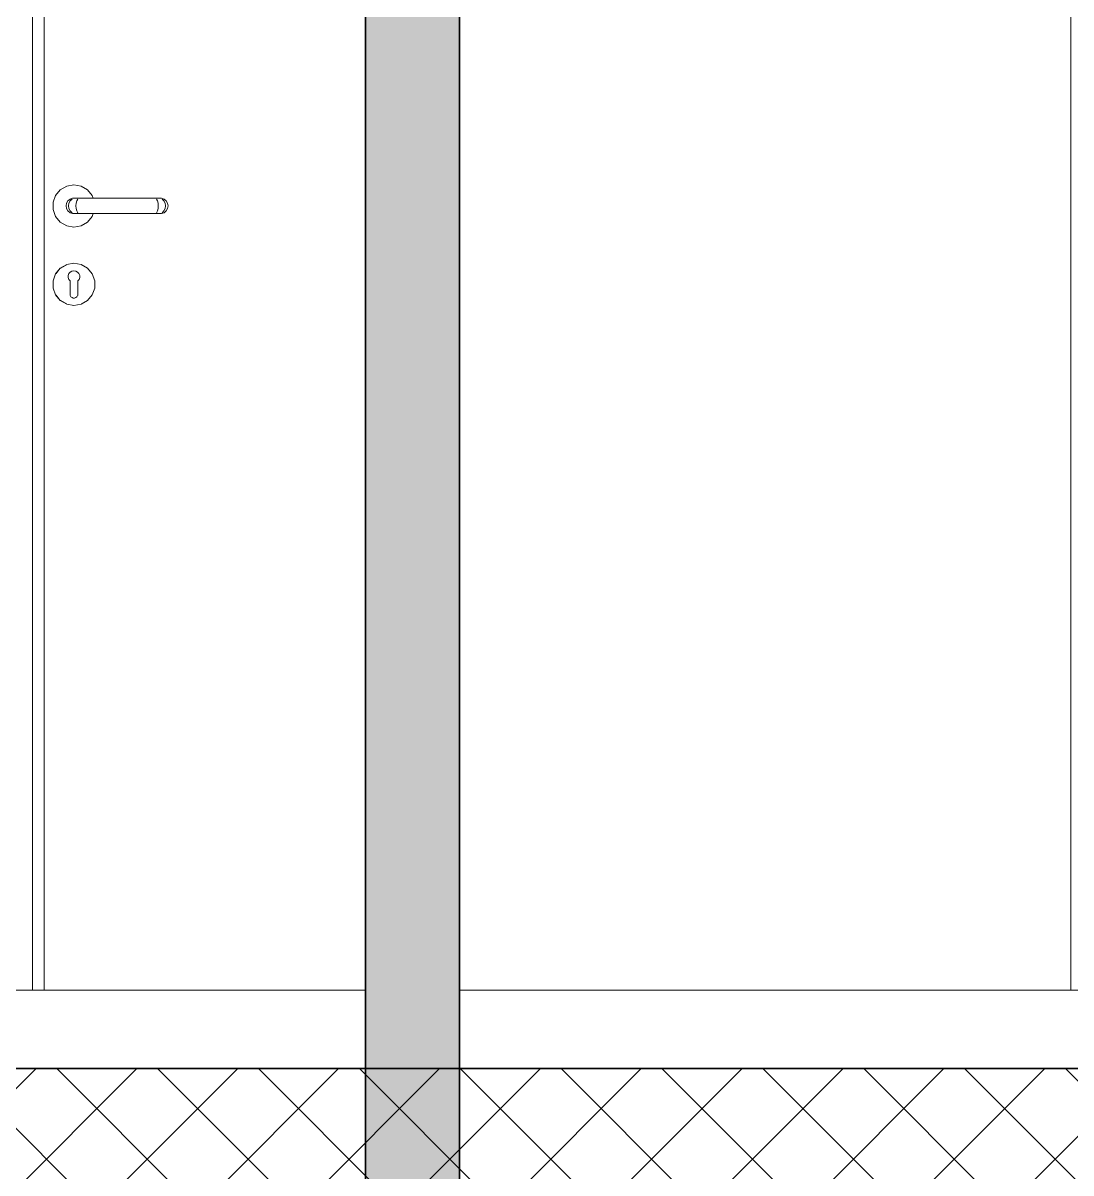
# Model space of a CAD drawing. Header units: millimetres. Extents: x -15634 to 67596, y -3027 to 55843.
# Drawn here: x 39157 to 40494, y 46762 to 48229 of the extents above; entities that cross this region are included whole.
import ezdxf

# ---------------------------------------------------------------- set-up
doc = ezdxf.new("R2010")
doc.units = ezdxf.units.MM
doc.header["$MEASUREMENT"] = 0
doc.set_wipeout_variables(frame=1)
doc.linetypes.add('Wipeout_Contour', pattern=[1000, 0, -1000])
doc.layers.add('Structural - Bearing', color=7, linetype='Continuous')
for name, color, linetype, lineweight in [('Structural - Bearing_Pen_No__1', 7, 'Continuous', 13), ('Structural - Bearing_Pen_No__101', 252, 'Continuous', 13), ('Structural - Bearing_Pen_No__7', 7, 'Continuous', 35)]:
    doc.layers.add(name, color=color, linetype=linetype, lineweight=lineweight)
doc.layers.add('Structural - Bearing_Pen_No__61', color=7, linetype='Continuous', lineweight=20, true_color=0x6a6a6a)
doc.layers.add('Structural - Bearing_Pen_No__82', color=7, linetype='Continuous', lineweight=20, true_color=0xaaaaaa)

msp = doc.modelspace()

# ---------------------------------------------------------------- wipeouts: each hides what was drawn before it
at = {"color": 254, "linetype": 'Wipeout_Contour', "lineweight": 0, "ltscale": 247924.775733}
msp.add_wipeout([(39169.4, 49070.6), (39157.4, 49082.6), (39157.4, 46995.6), (39169.4, 46995.6)], dxfattribs=at).dxf.layer = 'Structural - Bearing'
at = {"color": 254, "linetype": 'Wipeout_Contour', "lineweight": 0, "ltscale": 1735505.385678098}
msp.add_wipeout([(39195.8, 48000.3), (39195.8, 47990.9), (39199, 47982.1), (39205, 47974.9), (39213.1, 47970.2), (39222.4, 47968.6), (39231.6, 47970.2), (39239.7, 47974.9), (39245.7, 47982.1), (39247.1, 47985.8), (39237.6, 47985.8), (39220.6, 47985.8), (39217.4, 47986.9), (39214.7, 47989.2), (39213, 47992.2), (39212.4, 47995.6), (39213, 47999), (39214.7, 48002), (39217.4, 48004.3), (39220.6, 48005.5), (39247.1, 48005.5), (39245.7, 48009.1), (39239.7, 48016.3), (39231.6, 48021), (39222.4, 48022.6), (39213.1, 48021), (39205, 48016.3), (39199, 48009.1)], dxfattribs=at).dxf.layer = 'Structural - Bearing'
at = {"color": 254, "linetype": 'Wipeout_Contour', "lineweight": 0, "ltscale": 251213.253185}
msp.add_wipeout([(40494.3, 48005.5), (40494.3, 48004.3), (40494.4, 48004.3), (40494.4, 48005.5)], dxfattribs=at).dxf.layer = 'Structural - Bearing'
at = {"color": 254, "linetype": 'Wipeout_Contour', "lineweight": 0, "ltscale": 251179.731852}
msp.add_wipeout([(40494.3, 47995.6), (40494.3, 47992.2), (40494.4, 47992.2), (40494.4, 47995.6)], dxfattribs=at).dxf.layer = 'Structural - Bearing'
at = {"color": 254, "linetype": 'Wipeout_Contour', "lineweight": 0, "ltscale": 433462.44811}
msp.add_wipeout([(39228.8, 47909.4), (39229.7, 47907), (39229.8, 47904.4), (39229.7, 47904.4), (39239.7, 47916.2), (39231.6, 47920.9), (39227.8, 47910.5)], dxfattribs=at).dxf.layer = 'Structural - Bearing'

# ---------------------------------------------------------------- next in the draw order: wipeouts: each hides what was drawn before it
at = {"color": 254, "linetype": 'Wipeout_Contour', "lineweight": 0, "ltscale": 247926.088325}
msp.add_wipeout([(39169.4, 46995.6), (39184.4, 46995.6), (39184.4, 49055.6), (39169.4, 49055.6)], dxfattribs=at).dxf.layer = 'Structural - Bearing'
at = {"color": 254, "linetype": 'Wipeout_Contour', "lineweight": 0, "ltscale": 247957.660248}
msp.add_wipeout([(39217.4, 48004.3), (39219.9, 48004.3), (39222.8, 48005.5), (39220.6, 48005.5)], dxfattribs=at).dxf.layer = 'Structural - Bearing'
at = {"color": 254, "linetype": 'Wipeout_Contour', "lineweight": 0, "ltscale": 251208.024609}
msp.add_wipeout([(40494.3, 48004.3), (40494.3, 48002), (40494.4, 48002), (40494.4, 48004.3)], dxfattribs=at).dxf.layer = 'Structural - Bearing'
at = {"color": 254, "linetype": 'Wipeout_Contour', "lineweight": 0, "ltscale": 247908.533642}
msp.add_wipeout([(39215.4, 47995.6), (39212.4, 47995.6), (39213, 47992.2), (39216, 47992.2)], dxfattribs=at).dxf.layer = 'Structural - Bearing'
at = {"color": 254, "linetype": 'Wipeout_Contour', "lineweight": 0, "ltscale": 251169.906362}
msp.add_wipeout([(40494.3, 47992.2), (40494.3, 47989.2), (40494.4, 47989.2), (40494.4, 47992.2)], dxfattribs=at).dxf.layer = 'Structural - Bearing'
at = {"color": 254, "linetype": 'Wipeout_Contour', "lineweight": 0, "ltscale": 371522.191138}
msp.add_wipeout([(39228.9, 47902), (39227.4, 47900), (39227.4, 47898.5), (39245.7, 47909.1), (39239.7, 47916.2), (39229.7, 47904.4)], dxfattribs=at).dxf.layer = 'Structural - Bearing'

# ---------------------------------------------------------------- next in the draw order: wipeouts: each hides what was drawn before it
at = {"color": 254, "linetype": 'Wipeout_Contour', "lineweight": 0, "ltscale": 247945.260193}
msp.add_wipeout([(39214.7, 48002), (39217.5, 48002), (39219.9, 48004.3), (39217.4, 48004.3)], dxfattribs=at).dxf.layer = 'Structural - Bearing'
at = {"color": 254, "linetype": 'Wipeout_Contour', "lineweight": 0, "ltscale": 247901.372135}
msp.add_wipeout([(39213, 47992.2), (39214.7, 47989.2), (39217.5, 47989.2), (39216, 47992.2)], dxfattribs=at).dxf.layer = 'Structural - Bearing'
at = {"color": 254, "linetype": 'Wipeout_Contour', "lineweight": 0, "ltscale": 251200.014172}
msp.add_wipeout([(40494.3, 48002), (40494.3, 47999), (40494.4, 47999), (40494.4, 48002)], dxfattribs=at).dxf.layer = 'Structural - Bearing'
at = {"color": 254, "linetype": 'Wipeout_Contour', "lineweight": 0, "ltscale": 251161.896775}
msp.add_wipeout([(40494.3, 47989.2), (40494.3, 47986.9), (40494.4, 47986.9), (40494.4, 47989.2)], dxfattribs=at).dxf.layer = 'Structural - Bearing'
at = {"color": 254, "linetype": 'Wipeout_Contour', "lineweight": 0, "ltscale": 247729.737738}
msp.add_wipeout([(39239.7, 47916.3), (39231.6, 47921), (39231.6, 47920.9), (39239.7, 47916.2)], dxfattribs=at).dxf.layer = 'Structural - Bearing'

# ---------------------------------------------------------------- next in the draw order: wipeouts: each hides what was drawn before it
at = {"color": 254, "linetype": 'Wipeout_Contour', "lineweight": 0, "ltscale": 247931.876798}
msp.add_wipeout([(39214.7, 48002), (39213, 47999), (39216, 47999), (39217.5, 48002)], dxfattribs=at).dxf.layer = 'Structural - Bearing'
at = {"color": 254, "linetype": 'Wipeout_Contour', "lineweight": 0, "ltscale": 251190.188189}
msp.add_wipeout([(40494.3, 47999), (40494.3, 47995.6), (40494.4, 47995.6), (40494.4, 47999)], dxfattribs=at).dxf.layer = 'Structural - Bearing'
at = {"color": 254, "linetype": 'Wipeout_Contour', "lineweight": 0, "ltscale": 247898.525302}
msp.add_wipeout([(39217.5, 47989.2), (39214.7, 47989.2), (39217.4, 47986.9), (39219.9, 47986.9)], dxfattribs=at).dxf.layer = 'Structural - Bearing'
at = {"color": 254, "linetype": 'Wipeout_Contour', "lineweight": 0, "ltscale": 251156.669014}
msp.add_wipeout([(40494.3, 47986.9), (40494.3, 47985.8), (40494.4, 47985.8), (40494.4, 47986.9)], dxfattribs=at).dxf.layer = 'Structural - Bearing'
at = {"color": 254, "linetype": 'Wipeout_Contour', "lineweight": 0, "ltscale": 371541.90981}
msp.add_wipeout([(39227.1, 47911.3), (39227.8, 47910.5), (39231.6, 47920.9), (39222.4, 47922.5), (39222.4, 47913), (39224.9, 47912.6)], dxfattribs=at).dxf.layer = 'Structural - Bearing'

# ---------------------------------------------------------------- next in the draw order: wipeouts: each hides what was drawn before it
at = {"color": 254, "linetype": 'Wipeout_Contour', "lineweight": 0, "ltscale": 252846.192051}
msp.add_wipeout([(40494.3, 49067.6), (40494.3, 48005.5), (40494.4, 48005.5), (40494.4, 49067.6)], dxfattribs=at).dxf.layer = 'Structural - Bearing'
at = {"color": 254, "linetype": 'Wipeout_Contour', "lineweight": 0, "ltscale": 247919.127916}
msp.add_wipeout([(39212.4, 47995.6), (39215.4, 47995.6), (39216, 47999), (39213, 47999)], dxfattribs=at).dxf.layer = 'Structural - Bearing'
at = {"color": 254, "linetype": 'Wipeout_Contour', "lineweight": 0, "ltscale": 247900.333009}
msp.add_wipeout([(39217.4, 47986.9), (39220.6, 47985.8), (39222.8, 47985.8), (39219.9, 47986.9)], dxfattribs=at).dxf.layer = 'Structural - Bearing'
at = {"color": 254, "linetype": 'Wipeout_Contour', "lineweight": 0, "ltscale": 249647.988227}
msp.add_wipeout([(40494.4, 47985.8), (40494.3, 47985.8), (40494.3, 46995.6), (40494.4, 46995.6)], dxfattribs=at).dxf.layer = 'Structural - Bearing'
at = {"color": 254, "linetype": 'Wipeout_Contour', "lineweight": 0, "ltscale": 247717.547755}
msp.add_wipeout([(39231.6, 47921), (39222.4, 47922.6), (39222.4, 47922.5), (39231.6, 47920.9)], dxfattribs=at).dxf.layer = 'Structural - Bearing'
at = {"color": 254, "linetype": 'Wipeout_Contour', "lineweight": 0, "ltscale": 247679.470344}
msp.add_wipeout([(39227.4, 47896.5), (39248.9, 47900.3), (39245.7, 47909.1), (39227.4, 47898.5)], dxfattribs=at).dxf.layer = 'Structural - Bearing'

# ---------------------------------------------------------------- next in the draw order: wipeouts: each hides what was drawn before it
at = {"color": 254, "linetype": 'Wipeout_Contour', "lineweight": 0, "ltscale": 247969.159981}
msp.add_wipeout([(39222.8, 48005.5), (39219.9, 48004.3), (39227.3, 48004.3), (39229, 48005.5)], dxfattribs=at).dxf.layer = 'Structural - Bearing'
at = {"color": 254, "linetype": 'Wipeout_Contour', "lineweight": 0, "ltscale": 247923.941344}
msp.add_wipeout([(39215.4, 47995.6), (39216, 47992.2), (39225, 47992.2), (39224.7, 47995.6)], dxfattribs=at).dxf.layer = 'Structural - Bearing'
at = {"color": 254, "linetype": 'Wipeout_Contour', "lineweight": 0, "ltscale": 371513.381317}
msp.add_wipeout([(39219.8, 47912.6), (39222.4, 47913), (39222.4, 47922.5), (39213.2, 47920.9), (39216.9, 47910.5), (39217.6, 47911.3)], dxfattribs=at).dxf.layer = 'Structural - Bearing'
at = {"color": 254, "linetype": 'Wipeout_Contour', "lineweight": 0, "ltscale": 309498.059457}
msp.add_wipeout([(39231.6, 47870.3), (39239.7, 47875), (39227.4, 47889.6), (39227.4, 47883.1), (39227.2, 47882.3)], dxfattribs=at).dxf.layer = 'Structural - Bearing'
at = {"color": 254, "linetype": 'Wipeout_Contour', "lineweight": 0, "ltscale": 247989.694251}
msp.add_wipeout([(40494.3, 46895.6), (40494.4, 46895.6), (40494.4, 46995.6), (40494.3, 46995.6)], dxfattribs=at).dxf.layer = 'Structural - Bearing'

# ---------------------------------------------------------------- next in the draw order: wipeouts: each hides what was drawn before it
at = {"color": 254, "linetype": 'Wipeout_Contour', "lineweight": 0, "ltscale": 250976.605754}
msp.add_wipeout([(39714.4, 46895.6), (40494.3, 46895.6), (40494.3, 49595.6), (39714.4, 49595.6)], dxfattribs=at).dxf.layer = 'Structural - Bearing'
at = {"color": 254, "linetype": 'Wipeout_Contour', "lineweight": 0, "ltscale": 247958.583099}
msp.add_wipeout([(39219.9, 48004.3), (39217.5, 48002), (39225.9, 48002), (39227.3, 48004.3)], dxfattribs=at).dxf.layer = 'Structural - Bearing'
at = {"color": 254, "linetype": 'Wipeout_Contour', "lineweight": 0, "ltscale": 247916.053792}
msp.add_wipeout([(39216, 47992.2), (39217.5, 47989.2), (39225.9, 47989.2), (39225, 47992.2)], dxfattribs=at).dxf.layer = 'Structural - Bearing'
at = {"color": 254, "linetype": 'Wipeout_Contour', "lineweight": 0, "ltscale": 247694.190634}
msp.add_wipeout([(39222.4, 47922.6), (39213.1, 47921), (39213.2, 47920.9), (39222.4, 47922.5)], dxfattribs=at).dxf.layer = 'Structural - Bearing'
at = {"color": 254, "linetype": 'Wipeout_Contour', "lineweight": 0, "ltscale": 247624.231036}
msp.add_wipeout([(39227.4, 47889.6), (39239.7, 47875), (39245.7, 47882.2), (39227.4, 47892.7)], dxfattribs=at).dxf.layer = 'Structural - Bearing'

# ---------------------------------------------------------------- next in the draw order: linework, layer by layer
at = {"layer": 'Structural - Bearing_Pen_No__1', "color": 7, "linetype": 'Continuous', "lineweight": 13}
for p, q in [((39714.4, 46895.6), (39714.4, 49795.6)), ((39714.4, 43995.6), (39714.4, 46895.6)), ((39714.4, 46895.6), (43944.4, 46895.6))]:
    msp.add_line(p, q, dxfattribs=at)
at = {"layer": 'Structural - Bearing_Pen_No__61', "color": 251, "linetype": 'Continuous', "lineweight": 20, "true_color": 0x6a6a6a}
msp.add_lwpolyline([(39714.4, 46995.6), (43944.4, 46995.6)], dxfattribs=at)
at = {"layer": 'Structural - Bearing_Pen_No__82', "color": 253, "linetype": 'Continuous', "lineweight": 20, "true_color": 0xaaaaaa}
msp.add_line((40494.3, 46995.6), (40494.3, 49595.6), dxfattribs=at)

# ---------------------------------------------------------------- next in the draw order: wipeouts: each hides what was drawn before it
at = {"color": 254, "linetype": 'Wipeout_Contour', "lineweight": 0, "ltscale": 247946.556664}
msp.add_wipeout([(39217.5, 48002), (39216, 47999), (39225, 47999), (39225.9, 48002)], dxfattribs=at).dxf.layer = 'Structural - Bearing'
at = {"color": 254, "linetype": 'Wipeout_Contour', "lineweight": 0, "ltscale": 247911.850702}
msp.add_wipeout([(39217.5, 47989.2), (39219.9, 47986.9), (39227.3, 47986.9), (39225.9, 47989.2)], dxfattribs=at).dxf.layer = 'Structural - Bearing'
at = {"color": 254, "linetype": 'Wipeout_Contour', "lineweight": 0, "ltscale": 433383.848716}
msp.add_wipeout([(39216, 47909.4), (39216.9, 47910.5), (39213.2, 47920.9), (39205.1, 47916.2), (39215, 47904.4), (39215, 47904.4), (39215, 47907)], dxfattribs=at).dxf.layer = 'Structural - Bearing'
at = {"color": 254, "linetype": 'Wipeout_Contour', "lineweight": 0, "ltscale": 247646.440439}
msp.add_wipeout([(39227.4, 47892.7), (39245.7, 47882.2), (39248.9, 47890.9), (39227.4, 47894.7)], dxfattribs=at).dxf.layer = 'Structural - Bearing'

# ---------------------------------------------------------------- next in the draw order: wipeouts: each hides what was drawn before it
at = {"color": 254, "linetype": 'Wipeout_Contour', "lineweight": 0, "ltscale": 247934.534966}
msp.add_wipeout([(39216, 47999), (39215.4, 47995.6), (39224.7, 47995.6), (39225, 47999)], dxfattribs=at).dxf.layer = 'Structural - Bearing'
at = {"color": 254, "linetype": 'Wipeout_Contour', "lineweight": 0, "ltscale": 247911.835392}
msp.add_wipeout([(39219.9, 47986.9), (39222.8, 47985.8), (39229, 47985.8), (39227.3, 47986.9)], dxfattribs=at).dxf.layer = 'Structural - Bearing'
at = {"color": 254, "linetype": 'Wipeout_Contour', "lineweight": 0, "ltscale": 247662.489831}
msp.add_wipeout([(39213.1, 47921), (39205, 47916.3), (39205.1, 47916.2), (39213.2, 47920.9)], dxfattribs=at).dxf.layer = 'Structural - Bearing'
at = {"color": 254, "linetype": 'Wipeout_Contour', "lineweight": 0, "ltscale": 247664.885822}
msp.add_wipeout([(39227.4, 47894.7), (39248.9, 47890.9), (39248.9, 47900.3), (39227.4, 47896.5)], dxfattribs=at).dxf.layer = 'Structural - Bearing'
at = {"color": 254, "linetype": 'Wipeout_Contour', "lineweight": 0, "ltscale": 495154.120919}
msp.add_wipeout([(39227.1, 47881.4), (39226.2, 47879.9), (39224.9, 47878.8), (39223.2, 47878.2), (39222.4, 47878.2), (39222.4, 47868.7), (39231.6, 47870.3), (39227.2, 47882.3)], dxfattribs=at).dxf.layer = 'Structural - Bearing'

# ---------------------------------------------------------------- next in the draw order: wipeouts: each hides what was drawn before it
at = {"color": 254, "linetype": 'Wipeout_Contour', "lineweight": 0, "ltscale": 247988.86603}
msp.add_wipeout([(39229, 48005.5), (39227.3, 48004.3), (39236.7, 48004.3), (39237.1, 48005.5)], dxfattribs=at).dxf.layer = 'Structural - Bearing'
at = {"color": 254, "linetype": 'Wipeout_Contour', "lineweight": 0, "ltscale": 247949.774455}
msp.add_wipeout([(39236.1, 47995.6), (39224.7, 47995.6), (39225, 47992.2), (39236.1, 47992.2)], dxfattribs=at).dxf.layer = 'Structural - Bearing'
at = {"color": 254, "linetype": 'Wipeout_Contour', "lineweight": 0, "ltscale": 371439.015547}
msp.add_wipeout([(39215.8, 47902), (39215, 47904.4), (39205.1, 47916.2), (39199.1, 47909.1), (39217.4, 47898.5), (39217.4, 47900)], dxfattribs=at).dxf.layer = 'Structural - Bearing'
at = {"color": 254, "linetype": 'Wipeout_Contour', "lineweight": 0, "ltscale": 247716.277915}
msp.add_wipeout([(39249, 47900.3), (39245.7, 47909.1), (39245.7, 47909.1), (39248.9, 47900.3)], dxfattribs=at).dxf.layer = 'Structural - Bearing'
at = {"color": 254, "linetype": 'Wipeout_Contour', "lineweight": 0, "ltscale": 495119.735483}
msp.add_wipeout([(39221.5, 47878.2), (39219.9, 47878.8), (39218.5, 47879.9), (39217.7, 47881.4), (39217.5, 47882.3), (39213.2, 47870.3), (39222.4, 47868.7), (39222.4, 47878.2)], dxfattribs=at).dxf.layer = 'Structural - Bearing'
at = {"color": 254, "linetype": 'Wipeout_Contour', "lineweight": 0, "ltscale": 247587.499088}
msp.add_wipeout([(39231.6, 47870.2), (39239.7, 47874.9), (39239.7, 47875), (39231.6, 47870.3)], dxfattribs=at).dxf.layer = 'Structural - Bearing'

# ---------------------------------------------------------------- next in the draw order: wipeouts: each hides what was drawn before it
at = {"color": 254, "linetype": 'Wipeout_Contour', "lineweight": 0, "ltscale": 247981.156248}
msp.add_wipeout([(39227.3, 48004.3), (39225.9, 48002), (39236.4, 48002), (39236.7, 48004.3)], dxfattribs=at).dxf.layer = 'Structural - Bearing'
at = {"color": 254, "linetype": 'Wipeout_Contour', "lineweight": 0, "ltscale": 247940.757896}
msp.add_wipeout([(39236.1, 47992.2), (39225, 47992.2), (39225.9, 47989.2), (39236.4, 47989.2)], dxfattribs=at).dxf.layer = 'Structural - Bearing'
at = {"color": 254, "linetype": 'Wipeout_Contour', "lineweight": 0, "ltscale": 247626.262128}
msp.add_wipeout([(39205, 47916.3), (39199, 47909.1), (39199.1, 47909.1), (39205.1, 47916.2)], dxfattribs=at).dxf.layer = 'Structural - Bearing'
at = {"color": 254, "linetype": 'Wipeout_Contour', "lineweight": 0, "ltscale": 247623.732287}
msp.add_wipeout([(39239.7, 47874.9), (39245.7, 47882.1), (39245.7, 47882.2), (39239.7, 47875)], dxfattribs=at).dxf.layer = 'Structural - Bearing'
at = {"color": 254, "linetype": 'Wipeout_Contour', "lineweight": 0, "ltscale": 247555.78504}
msp.add_wipeout([(39222.4, 47868.6), (39231.6, 47870.2), (39231.6, 47870.3), (39222.4, 47868.7)], dxfattribs=at).dxf.layer = 'Structural - Bearing'

# ---------------------------------------------------------------- next in the draw order: wipeouts: each hides what was drawn before it
at = {"color": 254, "linetype": 'Wipeout_Contour', "lineweight": 0, "ltscale": 247971.25776}
msp.add_wipeout([(39225, 47999), (39236.1, 47999), (39236.4, 48002), (39225.9, 48002)], dxfattribs=at).dxf.layer = 'Structural - Bearing'
at = {"color": 254, "linetype": 'Wipeout_Contour', "lineweight": 0, "ltscale": 247934.428071}
msp.add_wipeout([(39225.9, 47989.2), (39227.3, 47986.9), (39236.7, 47986.9), (39236.4, 47989.2)], dxfattribs=at).dxf.layer = 'Structural - Bearing'
at = {"color": 254, "linetype": 'Wipeout_Contour', "lineweight": 0, "ltscale": 247603.529203}
msp.add_wipeout([(39217.4, 47898.5), (39199.1, 47909.1), (39195.9, 47900.3), (39217.4, 47896.5)], dxfattribs=at).dxf.layer = 'Structural - Bearing'
at = {"color": 254, "linetype": 'Wipeout_Contour', "lineweight": 0, "ltscale": 247660.113485}
msp.add_wipeout([(39245.7, 47882.1), (39249, 47890.9), (39248.9, 47890.9), (39245.7, 47882.2)], dxfattribs=at).dxf.layer = 'Structural - Bearing'

# ---------------------------------------------------------------- next in the draw order: wipeouts: each hides what was drawn before it
at = {"color": 254, "linetype": 'Wipeout_Contour', "lineweight": 0, "ltscale": 247960.366986}
msp.add_wipeout([(39225, 47999), (39224.7, 47995.6), (39236.1, 47995.6), (39236.1, 47999)], dxfattribs=at).dxf.layer = 'Structural - Bearing'
at = {"color": 254, "linetype": 'Wipeout_Contour', "lineweight": 0, "ltscale": 247931.545976}
msp.add_wipeout([(39227.3, 47986.9), (39229, 47985.8), (39237.1, 47985.8), (39236.7, 47986.9)], dxfattribs=at).dxf.layer = 'Structural - Bearing'
at = {"color": 254, "linetype": 'Wipeout_Contour', "lineweight": 0, "ltscale": 247589.87611}
msp.add_wipeout([(39199, 47909.1), (39195.8, 47900.3), (39195.9, 47900.3), (39199.1, 47909.1)], dxfattribs=at).dxf.layer = 'Structural - Bearing'
at = {"color": 254, "linetype": 'Wipeout_Contour', "lineweight": 0, "ltscale": 309444.229842}
msp.add_wipeout([(39205.1, 47875), (39213.2, 47870.3), (39217.5, 47882.3), (39217.4, 47883.1), (39217.4, 47889.6)], dxfattribs=at).dxf.layer = 'Structural - Bearing'
at = {"color": 254, "linetype": 'Wipeout_Contour', "lineweight": 0, "ltscale": 247692.250243}
msp.add_wipeout([(39249, 47890.9), (39249, 47900.3), (39248.9, 47900.3), (39248.9, 47890.9)], dxfattribs=at).dxf.layer = 'Structural - Bearing'

# ---------------------------------------------------------------- next in the draw order: wipeouts: each hides what was drawn before it
at = {"color": 254, "linetype": 'Wipeout_Contour', "lineweight": 0, "ltscale": 248102.526176}
msp.add_wipeout([(39237.1, 48005.5), (39236.7, 48004.3), (39318, 48004.3), (39317.6, 48005.5)], dxfattribs=at).dxf.layer = 'Structural - Bearing'
at = {"color": 254, "linetype": 'Wipeout_Contour', "lineweight": 0, "ltscale": 248068.58578}
msp.add_wipeout([(39236.1, 47995.6), (39236.1, 47992.2), (39318.6, 47992.2), (39318.7, 47995.6)], dxfattribs=at).dxf.layer = 'Structural - Bearing'
at = {"color": 254, "linetype": 'Wipeout_Contour', "lineweight": 0, "ltscale": 247585.077109}
msp.add_wipeout([(39217.4, 47896.5), (39195.9, 47900.3), (39195.9, 47890.9), (39217.4, 47894.7)], dxfattribs=at).dxf.layer = 'Structural - Bearing'
at = {"color": 254, "linetype": 'Wipeout_Contour', "lineweight": 0, "ltscale": 247532.4131}
msp.add_wipeout([(39213.1, 47870.2), (39222.4, 47868.6), (39222.4, 47868.7), (39213.2, 47870.3)], dxfattribs=at).dxf.layer = 'Structural - Bearing'

# ---------------------------------------------------------------- next in the draw order: wipeouts: each hides what was drawn before it
at = {"color": 254, "linetype": 'Wipeout_Contour', "lineweight": 0, "ltscale": 248097.232679}
msp.add_wipeout([(39236.7, 48004.3), (39236.4, 48002), (39318.4, 48002), (39318, 48004.3)], dxfattribs=at).dxf.layer = 'Structural - Bearing'
at = {"color": 254, "linetype": 'Wipeout_Contour', "lineweight": 0, "ltscale": 248058.636842}
msp.add_wipeout([(39318.6, 47992.2), (39236.1, 47992.2), (39236.4, 47989.2), (39318.4, 47989.2)], dxfattribs=at).dxf.layer = 'Structural - Bearing'
at = {"color": 254, "linetype": 'Wipeout_Contour', "lineweight": 0, "ltscale": 247570.485097}
msp.add_wipeout([(39217.4, 47894.7), (39195.9, 47890.9), (39199.1, 47882.2), (39217.4, 47892.7)], dxfattribs=at).dxf.layer = 'Structural - Bearing'

# ---------------------------------------------------------------- next in the draw order: wipeouts: each hides what was drawn before it
at = {"color": 254, "linetype": 'Wipeout_Contour', "lineweight": 0, "ltscale": 248089.122245}
msp.add_wipeout([(39236.1, 47999), (39318.6, 47999), (39318.4, 48002), (39236.4, 48002)], dxfattribs=at).dxf.layer = 'Structural - Bearing'
at = {"color": 254, "linetype": 'Wipeout_Contour', "lineweight": 0, "ltscale": 248050.526331}
msp.add_wipeout([(39236.4, 47989.2), (39236.7, 47986.9), (39318, 47986.9), (39318.4, 47989.2)], dxfattribs=at).dxf.layer = 'Structural - Bearing'
at = {"color": 254, "linetype": 'Wipeout_Contour', "lineweight": 0, "ltscale": 247559.702228}
msp.add_wipeout([(39217.4, 47892.7), (39199.1, 47882.2), (39205.1, 47875), (39217.4, 47889.6)], dxfattribs=at).dxf.layer = 'Structural - Bearing'

# ---------------------------------------------------------------- next in the draw order: wipeouts: each hides what was drawn before it
at = {"color": 254, "linetype": 'Wipeout_Contour', "lineweight": 0, "ltscale": 248079.173249}
msp.add_wipeout([(39236.1, 47999), (39236.1, 47995.6), (39318.7, 47995.6), (39318.6, 47999)], dxfattribs=at).dxf.layer = 'Structural - Bearing'
at = {"color": 254, "linetype": 'Wipeout_Contour', "lineweight": 0, "ltscale": 248045.232359}
msp.add_wipeout([(39236.7, 47986.9), (39237.1, 47985.8), (39317.6, 47985.8), (39318, 47986.9)], dxfattribs=at).dxf.layer = 'Structural - Bearing'
at = {"color": 254, "linetype": 'Wipeout_Contour', "lineweight": 0, "ltscale": 247557.726315}
msp.add_wipeout([(39195.8, 47900.3), (39195.8, 47890.9), (39195.9, 47890.9), (39195.9, 47900.3)], dxfattribs=at).dxf.layer = 'Structural - Bearing'
at = {"color": 254, "linetype": 'Wipeout_Contour', "lineweight": 0, "ltscale": 247520.213707}
msp.add_wipeout([(39205, 47874.9), (39213.1, 47870.2), (39213.2, 47870.3), (39205.1, 47875)], dxfattribs=at).dxf.layer = 'Structural - Bearing'

# ---------------------------------------------------------------- next in the draw order: wipeouts: each hides what was drawn before it
at = {"color": 254, "linetype": 'Wipeout_Contour', "lineweight": 0, "ltscale": 248216.20283}
msp.add_wipeout([(39317.6, 48005.5), (39318, 48004.3), (39327.5, 48004.3), (39325.8, 48005.5)], dxfattribs=at).dxf.layer = 'Structural - Bearing'
at = {"color": 254, "linetype": 'Wipeout_Contour', "lineweight": 0, "ltscale": 248187.41862}
msp.add_wipeout([(39318.6, 47992.2), (39329.7, 47992.2), (39330, 47995.6), (39318.7, 47995.6)], dxfattribs=at).dxf.layer = 'Structural - Bearing'
at = {"color": 254, "linetype": 'Wipeout_Contour', "lineweight": 0, "ltscale": 1671510.279895242}
msp.add_wipeout([(39215, 47907), (39215, 47904.4), (39215.8, 47902), (39217.4, 47900), (39217.4, 47883.1), (39217.7, 47881.4), (39218.5, 47879.9), (39219.9, 47878.8), (39221.5, 47878.2), (39223.2, 47878.2), (39224.9, 47878.8), (39226.2, 47879.9), (39227.1, 47881.4), (39227.4, 47883.1), (39227.4, 47900), (39228.9, 47902), (39229.7, 47904.4), (39229.8, 47904.4), (39229.7, 47907), (39228.8, 47909.4), (39227.8, 47910.5), (39227.1, 47911.3), (39224.9, 47912.6), (39222.4, 47913), (39219.8, 47912.6), (39217.6, 47911.3), (39216, 47909.4)], dxfattribs=at).dxf.layer = 'Structural - Bearing'
at = {"color": 254, "linetype": 'Wipeout_Contour', "lineweight": 0, "ltscale": 247533.683862}
msp.add_wipeout([(39195.8, 47890.9), (39199, 47882.1), (39199.1, 47882.2), (39195.9, 47890.9)], dxfattribs=at).dxf.layer = 'Structural - Bearing'

# ---------------------------------------------------------------- next in the draw order: wipeouts: each hides what was drawn before it
at = {"color": 254, "linetype": 'Wipeout_Contour', "lineweight": 0, "ltscale": 248213.327932}
msp.add_wipeout([(39318, 48004.3), (39318.4, 48002), (39328.8, 48002), (39327.5, 48004.3)], dxfattribs=at).dxf.layer = 'Structural - Bearing'
at = {"color": 254, "linetype": 'Wipeout_Contour', "lineweight": 0, "ltscale": 248176.536366}
msp.add_wipeout([(39318.6, 47992.2), (39318.4, 47989.2), (39328.8, 47989.2), (39329.7, 47992.2)], dxfattribs=at).dxf.layer = 'Structural - Bearing'
at = {"color": 254, "linetype": 'Wipeout_Contour', "lineweight": 0, "ltscale": 247520.655027}
msp.add_wipeout([(39199, 47882.1), (39205, 47874.9), (39205.1, 47875), (39199.1, 47882.2)], dxfattribs=at).dxf.layer = 'Structural - Bearing'

# ---------------------------------------------------------------- next in the draw order: wipeouts: each hides what was drawn before it
at = {"color": 254, "linetype": 'Wipeout_Contour', "lineweight": 0, "ltscale": 248207.007309}
msp.add_wipeout([(39328.8, 48002), (39318.4, 48002), (39318.6, 47999), (39329.7, 47999)], dxfattribs=at).dxf.layer = 'Structural - Bearing'
at = {"color": 254, "linetype": 'Wipeout_Contour', "lineweight": 0, "ltscale": 248166.643413}
msp.add_wipeout([(39318.4, 47989.2), (39318, 47986.9), (39327.5, 47986.9), (39328.8, 47989.2)], dxfattribs=at).dxf.layer = 'Structural - Bearing'

# ---------------------------------------------------------------- next in the draw order: wipeouts: each hides what was drawn before it
at = {"color": 254, "linetype": 'Wipeout_Contour', "lineweight": 0, "ltscale": 248198.001029}
msp.add_wipeout([(39329.7, 47999), (39318.6, 47999), (39318.7, 47995.6), (39330, 47995.6)], dxfattribs=at).dxf.layer = 'Structural - Bearing'
at = {"color": 254, "linetype": 'Wipeout_Contour', "lineweight": 0, "ltscale": 248158.93525}
msp.add_wipeout([(39318, 47986.9), (39317.6, 47985.8), (39325.8, 47985.8), (39327.5, 47986.9)], dxfattribs=at).dxf.layer = 'Structural - Bearing'

# ---------------------------------------------------------------- next in the draw order: wipeouts: each hides what was drawn before it
at = {"color": 254, "linetype": 'Wipeout_Contour', "lineweight": 0, "ltscale": 248235.937981}
msp.add_wipeout([(39325.8, 48005.5), (39327.5, 48004.3), (39334.8, 48004.3), (39331.9, 48005.5)], dxfattribs=at).dxf.layer = 'Structural - Bearing'
at = {"color": 254, "linetype": 'Wipeout_Contour', "lineweight": 0, "ltscale": 248213.292359}
msp.add_wipeout([(39330, 47995.6), (39329.7, 47992.2), (39338.8, 47992.2), (39339.3, 47995.6)], dxfattribs=at).dxf.layer = 'Structural - Bearing'

# ---------------------------------------------------------------- next in the draw order: wipeouts: each hides what was drawn before it
at = {"color": 254, "linetype": 'Wipeout_Contour', "lineweight": 0, "ltscale": 248235.935437}
msp.add_wipeout([(39327.5, 48004.3), (39328.8, 48002), (39337.2, 48002), (39334.8, 48004.3)], dxfattribs=at).dxf.layer = 'Structural - Bearing'
at = {"color": 254, "linetype": 'Wipeout_Contour', "lineweight": 0, "ltscale": 248201.278887}
msp.add_wipeout([(39329.7, 47992.2), (39328.8, 47989.2), (39337.2, 47989.2), (39338.8, 47992.2)], dxfattribs=at).dxf.layer = 'Structural - Bearing'

# ---------------------------------------------------------------- next in the draw order: wipeouts: each hides what was drawn before it
at = {"color": 254, "linetype": 'Wipeout_Contour', "lineweight": 0, "ltscale": 248231.746823}
msp.add_wipeout([(39328.8, 48002), (39329.7, 47999), (39338.8, 47999), (39337.2, 48002)], dxfattribs=at).dxf.layer = 'Structural - Bearing'
at = {"color": 254, "linetype": 'Wipeout_Contour', "lineweight": 0, "ltscale": 248189.255137}
msp.add_wipeout([(39328.8, 47989.2), (39327.5, 47986.9), (39334.8, 47986.9), (39337.2, 47989.2)], dxfattribs=at).dxf.layer = 'Structural - Bearing'

# ---------------------------------------------------------------- next in the draw order: wipeouts: each hides what was drawn before it
at = {"color": 254, "linetype": 'Wipeout_Contour', "lineweight": 0, "ltscale": 248223.873677}
msp.add_wipeout([(39329.7, 47999), (39330, 47995.6), (39339.3, 47995.6), (39338.8, 47999)], dxfattribs=at).dxf.layer = 'Structural - Bearing'
at = {"color": 254, "linetype": 'Wipeout_Contour', "lineweight": 0, "ltscale": 248178.674933}
msp.add_wipeout([(39327.5, 47986.9), (39325.8, 47985.8), (39331.9, 47985.8), (39334.8, 47986.9)], dxfattribs=at).dxf.layer = 'Structural - Bearing'

# ---------------------------------------------------------------- next in the draw order: wipeouts: each hides what was drawn before it
at = {"color": 254, "linetype": 'Wipeout_Contour', "lineweight": 0, "ltscale": 248247.456721}
msp.add_wipeout([(39334.1, 48005.5), (39331.9, 48005.5), (39334.8, 48004.3), (39337.4, 48004.3)], dxfattribs=at).dxf.layer = 'Structural - Bearing'
at = {"color": 254, "linetype": 'Wipeout_Contour', "lineweight": 0, "ltscale": 248228.727729}
msp.add_wipeout([(39338.8, 47992.2), (39341.8, 47992.2), (39342.4, 47995.6), (39339.3, 47995.6)], dxfattribs=at).dxf.layer = 'Structural - Bearing'

# ---------------------------------------------------------------- next in the draw order: wipeouts: each hides what was drawn before it
at = {"color": 254, "linetype": 'Wipeout_Contour', "lineweight": 0, "ltscale": 248249.281263}
msp.add_wipeout([(39337.4, 48004.3), (39334.8, 48004.3), (39337.2, 48002), (39340, 48002)], dxfattribs=at).dxf.layer = 'Structural - Bearing'
at = {"color": 254, "linetype": 'Wipeout_Contour', "lineweight": 0, "ltscale": 248215.986526}
msp.add_wipeout([(39337.2, 47989.2), (39340, 47989.2), (39341.8, 47992.2), (39338.8, 47992.2)], dxfattribs=at).dxf.layer = 'Structural - Bearing'

# ---------------------------------------------------------------- next in the draw order: wipeouts: each hides what was drawn before it
at = {"color": 254, "linetype": 'Wipeout_Contour', "lineweight": 0, "ltscale": 248246.452673}
msp.add_wipeout([(39340, 48002), (39337.2, 48002), (39338.8, 47999), (39341.8, 47999)], dxfattribs=at).dxf.layer = 'Structural - Bearing'
at = {"color": 254, "linetype": 'Wipeout_Contour', "lineweight": 0, "ltscale": 248202.603455}
msp.add_wipeout([(39334.8, 47986.9), (39337.4, 47986.9), (39340, 47989.2), (39337.2, 47989.2)], dxfattribs=at).dxf.layer = 'Structural - Bearing'

# ---------------------------------------------------------------- next in the draw order: wipeouts: each hides what was drawn before it
at = {"color": 254, "linetype": 'Wipeout_Contour', "lineweight": 0, "ltscale": 248239.308395}
msp.add_wipeout([(39341.8, 47999), (39338.8, 47999), (39339.3, 47995.6), (39342.4, 47995.6)], dxfattribs=at).dxf.layer = 'Structural - Bearing'
at = {"color": 254, "linetype": 'Wipeout_Contour', "lineweight": 0, "ltscale": 248190.196322}
msp.add_wipeout([(39331.9, 47985.8), (39334.1, 47985.8), (39337.4, 47986.9), (39334.8, 47986.9)], dxfattribs=at).dxf.layer = 'Structural - Bearing'

# ---------------------------------------------------------------- next in the draw order: wipeouts: each hides what was drawn before it
at = {"color": 254, "linetype": 'Wipeout_Contour', "lineweight": 0, "ltscale": 496528.171843}
msp.add_wipeout([(38294.4, 46895.6), (39594.4, 46895.6), (39594.4, 46995.6), (39107.4, 46995.6), (39107.4, 49132.6), (39594.4, 49132.6), (39594.4, 49595.6), (38294.4, 49595.6)], dxfattribs=at).dxf.layer = 'Structural - Bearing'

# ---------------------------------------------------------------- next in the draw order: hatches: boundary and pattern name
at = {"layer": 'Structural - Bearing_Pen_No__1', "linetype": 'Continuous', "lineweight": 13}
h = msp.add_hatch(dxfattribs=at)
h.set_pattern_fill('CONCRETE_BLOCK', style=0, pattern_type=2)
h.set_pattern_definition([(45, (0, 0), (-64.34671, 64.34671), []), (135, (0, 0), (64.34671, 64.34671), [])])
h.paths.add_polyline_path([(-655.6, 46695.6), (44144.4, 46695.6), (44144.4, 46895.6), (-655.6, 46895.6)])
at = {"layer": 'Structural - Bearing_Pen_No__101', "linetype": 'Continuous', "lineweight": 13}
for points in [[(39594.4, 46895.6), (39714.4, 46895.6), (39714.4, 49795.6), (39594.4, 49795.6)], [(39594.4, 43995.6), (39714.4, 43995.6), (39714.4, 46895.6), (39594.4, 46895.6)]]:
    msp.add_hatch(color=252, dxfattribs=at).paths.add_polyline_path(points)

# ---------------------------------------------------------------- next in the draw order: linework, layer by layer
at = {"layer": 'Structural - Bearing_Pen_No__1', "color": 7, "linetype": 'Continuous', "lineweight": 13}
for p, q in [((39594.4, 46895.6), (39594.4, 49795.6)), ((37134.4, 46895.6), (39594.4, 46895.6)), ((39594.4, 43995.6), (39594.4, 46895.6))]:
    msp.add_line(p, q, dxfattribs=at)
at = {"layer": 'Structural - Bearing_Pen_No__61', "color": 251, "linetype": 'Continuous', "lineweight": 20, "true_color": 0x6a6a6a}
msp.add_lwpolyline([(37134.4, 46995.6), (39594.4, 46995.6)], dxfattribs=at)
at = {"layer": 'Structural - Bearing_Pen_No__7', "color": 7, "linetype": 'Continuous', "lineweight": 35, "flags": 128}
for points in [[(39594.4, 46895.6), (39714.4, 46895.6), (39714.4, 49795.6), (39594.4, 49795.6)], [(-655.6, 46695.6), (44144.4, 46695.6), (44144.4, 46895.6), (-655.6, 46895.6)], [(39594.4, 43995.6), (39714.4, 43995.6), (39714.4, 46895.6), (39594.4, 46895.6)]]:
    msp.add_lwpolyline(points, close=True, dxfattribs=at)
at = {"layer": 'Structural - Bearing_Pen_No__82', "color": 253, "linetype": 'Continuous', "lineweight": 20, "true_color": 0xaaaaaa}
for p, q in [((39169.4, 46995.6), (39169.4, 49070.6)), ((39184.4, 46995.6), (39184.4, 49055.6)), ((39213.1, 48021), (39205, 48016.3)), ((39222.4, 48022.6), (39213.1, 48021)), ((39231.6, 48021), (39222.4, 48022.6)), ((39239.7, 48016.3), (39231.6, 48021)), ((39199, 48009.1), (39195.8, 48000.3)), ((39205, 48016.3), (39199, 48009.1)), ((39217.4, 48004.3), (39214.7, 48002)), ((39220.6, 48005.5), (39217.4, 48004.3)), ((39219.9, 48004.3), (39217.5, 48002)), ((39220.6, 48005.5), (39222.8, 48005.5)), ((39222.8, 48005.5), (39229, 48005.5)), ((39227.3, 48004.3), (39225.9, 48002)), ((39229, 48005.5), (39237.1, 48005.5)), ((39237.1, 48005.5), (39317.6, 48005.5)), ((39245.7, 48009.1), (39239.7, 48016.3)), ((39247.1, 48005.5), (39245.7, 48009.1)), ((39317.6, 48005.5), (39325.8, 48005.5)), ((39325.8, 48005.5), (39331.9, 48005.5)), ((39327.5, 48004.3), (39328.8, 48002)), ((39331.9, 48005.5), (39334.1, 48005.5)), ((39334.1, 48005.5), (39337.4, 48004.3)), ((39334.8, 48004.3), (39337.2, 48002)), ((39337.4, 48004.3), (39340, 48002)), ((39195.8, 48000.3), (39195.8, 47990.9)), ((39195.8, 47990.9), (39199, 47982.1)), ((39213, 47999), (39212.4, 47995.6)), ((39212.4, 47995.6), (39213, 47992.2)), ((39214.7, 48002), (39213, 47999)), ((39213, 47992.2), (39214.7, 47989.2)), ((39216, 47999), (39215.4, 47995.6)), ((39215.4, 47995.6), (39216, 47992.2)), ((39217.5, 48002), (39216, 47999)), ((39216, 47992.2), (39217.5, 47989.2)), ((39225, 47999), (39224.7, 47995.6)), ((39224.7, 47995.6), (39225, 47992.2)), ((39225.9, 48002), (39225, 47999)), ((39225, 47992.2), (39225.9, 47989.2)), ((39328.8, 48002), (39329.7, 47999)), ((39329.7, 47992.2), (39328.8, 47989.2)), ((39329.7, 47999), (39330, 47995.6)), ((39330, 47995.6), (39329.7, 47992.2)), ((39337.2, 48002), (39338.8, 47999)), ((39338.8, 47992.2), (39337.2, 47989.2)), ((39338.8, 47999), (39339.3, 47995.6)), ((39339.3, 47995.6), (39338.8, 47992.2)), ((39340, 48002), (39341.8, 47999)), ((39341.8, 47992.2), (39340, 47989.2)), ((39341.8, 47999), (39342.4, 47995.6)), ((39342.4, 47995.6), (39341.8, 47992.2)), ((39199, 47982.1), (39205, 47974.9)), ((39205, 47974.9), (39213.1, 47970.2)), ((39214.7, 47989.2), (39217.4, 47986.9)), ((39217.4, 47986.9), (39220.6, 47985.8)), ((39217.5, 47989.2), (39219.9, 47986.9)), ((39220.6, 47985.8), (39222.8, 47985.8)), ((39222.8, 47985.8), (39229, 47985.8)), ((39225.9, 47989.2), (39227.3, 47986.9)), ((39229, 47985.8), (39237.1, 47985.8)), ((39231.6, 47970.2), (39239.7, 47974.9)), ((39237.1, 47985.8), (39317.6, 47985.8)), ((39239.7, 47974.9), (39245.7, 47982.1)), ((39245.7, 47982.1), (39247.1, 47985.8)), ((39317.6, 47985.8), (39325.8, 47985.8)), ((39325.8, 47985.8), (39331.9, 47985.8)), ((39328.8, 47989.2), (39327.5, 47986.9)), ((39331.9, 47985.8), (39334.1, 47985.8)), ((39337.4, 47986.9), (39334.1, 47985.8)), ((39337.2, 47989.2), (39334.8, 47986.9)), ((39340, 47989.2), (39337.4, 47986.9)), ((39213.1, 47970.2), (39222.4, 47968.6)), ((39222.4, 47968.6), (39231.6, 47970.2)), ((39205, 47916.3), (39199, 47909.1)), ((39213.1, 47921), (39205, 47916.3)), ((39222.4, 47922.6), (39213.1, 47921)), ((39231.6, 47921), (39222.4, 47922.6)), ((39239.7, 47916.3), (39231.6, 47921)), ((39245.7, 47909.1), (39239.7, 47916.3)), ((39199, 47909.1), (39195.8, 47900.3)), ((39215, 47907), (39216, 47909.4)), ((39215, 47904.4), (39215, 47907)), ((39215.8, 47902), (39215, 47904.4)), ((39217.4, 47900), (39215.8, 47902)), ((39216.9, 47910.5), (39216, 47909.4)), ((39216.9, 47910.5), (39217.6, 47911.3)), ((39217.6, 47911.3), (39219.8, 47912.6)), ((39219.8, 47912.6), (39222.4, 47913)), ((39222.4, 47913), (39224.9, 47912.6)), ((39224.9, 47912.6), (39227.1, 47911.3)), ((39227.8, 47910.5), (39227.1, 47911.3)), ((39228.9, 47902), (39227.4, 47900)), ((39227.8, 47910.5), (39228.8, 47909.4)), ((39228.8, 47909.4), (39229.7, 47907)), ((39229.7, 47904.4), (39228.9, 47902)), ((39229.7, 47907), (39229.8, 47904.4)), ((39249, 47900.3), (39245.7, 47909.1)), ((39195.8, 47900.3), (39195.8, 47890.9)), ((39195.8, 47890.9), (39199, 47882.1)), ((39217.4, 47898.5), (39217.4, 47900)), ((39217.4, 47898.5), (39217.4, 47896.5)), ((39217.4, 47896.5), (39217.4, 47894.7)), ((39217.4, 47894.7), (39217.4, 47892.7)), ((39217.4, 47892.7), (39217.4, 47889.6)), ((39217.4, 47889.6), (39217.4, 47883.1)), ((39227.4, 47900), (39227.4, 47898.5)), ((39227.4, 47898.5), (39227.4, 47896.5)), ((39227.4, 47896.5), (39227.4, 47894.7)), ((39227.4, 47894.7), (39227.4, 47892.7)), ((39227.4, 47892.7), (39227.4, 47889.6)), ((39227.4, 47889.6), (39227.4, 47883.1)), ((39245.7, 47882.1), (39249, 47890.9)), ((39249, 47890.9), (39249, 47900.3)), ((39199, 47882.1), (39205, 47874.9)), ((39205, 47874.9), (39213.1, 47870.2)), ((39217.5, 47882.3), (39217.4, 47883.1)), ((39217.7, 47881.4), (39217.5, 47882.3)), ((39218.5, 47879.9), (39217.7, 47881.4)), ((39219.9, 47878.8), (39218.5, 47879.9)), ((39221.5, 47878.2), (39219.9, 47878.8)), ((39222.4, 47878.2), (39221.5, 47878.2)), ((39223.2, 47878.2), (39222.4, 47878.2)), ((39224.9, 47878.8), (39223.2, 47878.2)), ((39226.2, 47879.9), (39224.9, 47878.8)), ((39227.1, 47881.4), (39226.2, 47879.9)), ((39227.2, 47882.3), (39227.1, 47881.4)), ((39227.4, 47883.1), (39227.2, 47882.3)), ((39231.6, 47870.2), (39239.7, 47874.9)), ((39239.7, 47874.9), (39245.7, 47882.1)), ((39213.1, 47870.2), (39222.4, 47868.6)), ((39222.4, 47868.6), (39231.6, 47870.2)), ((39157.4, 46995.6), (39169.4, 46995.6)), ((39594.4, 46995.6), (39169.4, 46995.6))]:
    msp.add_line(p, q, dxfattribs=at)

doc.saveas('drawing.dxf')
